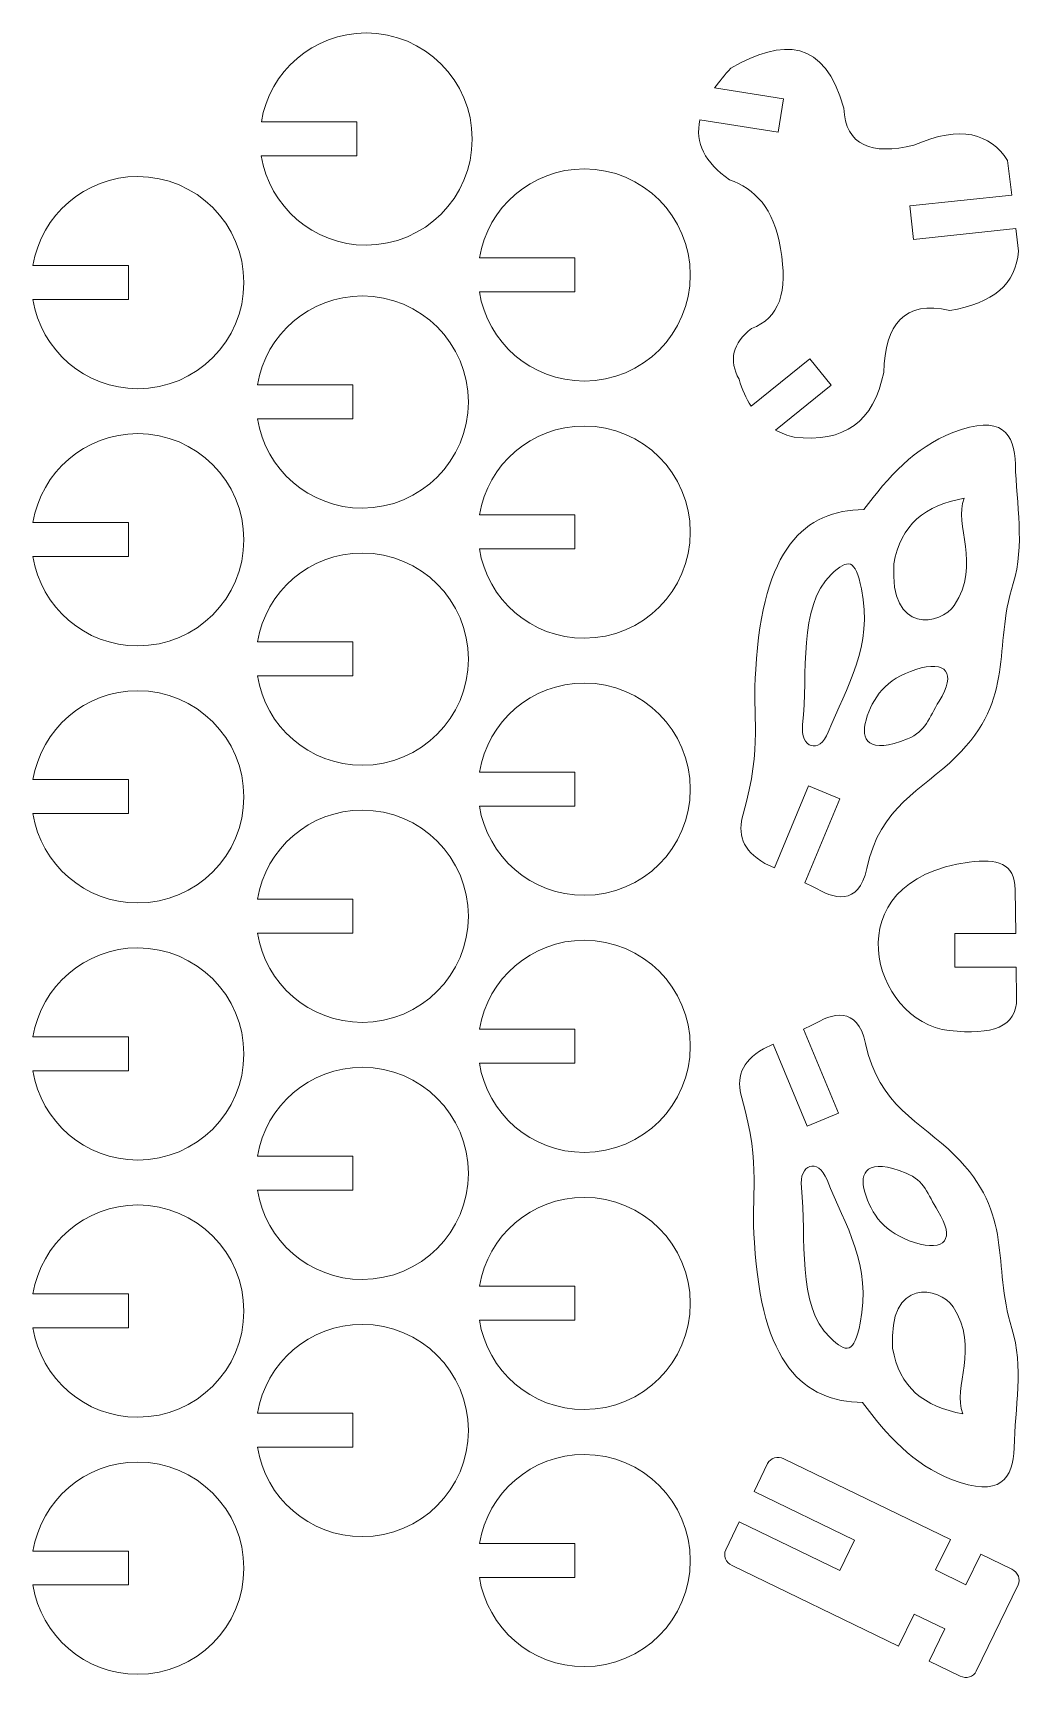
# Model space of a CAD drawing. Header units: centimetres. Extents: x -19.4 to 21, y -16.1 to 15.6.
# Drawn here: x -9.2 to -0.11, y -16.02 to -0.91 of the extents above; entities that cross this region are included whole.
import ezdxf

# ---------------------------------------------------------------- set-up
doc = ezdxf.new("R2010")
doc.units = ezdxf.units.CM
doc.header["$MEASUREMENT"] = 0
doc.layers.add('Layer 1', color=7, linetype='Continuous')

msp = doc.modelspace()

# ---------------------------------------------------------------- linework, layer by layer
at = {"layer": 'Layer 1', "color": 250, "lineweight": 5}
for points, knots in [([(-6.14937, -2.86095), (-6.63446, -2.86095), (-7.03669, -2.50592), (-7.11052, -2.04158), (-7.11052, -2.04158), (-7.11052, -2.04158), (-6.2343, -2.04158), (-6.2343, -2.04158), (-6.2343, -2.04158), (-6.2343, -2.04158), (-6.2343, -1.72976), (-6.2343, -1.72976), (-6.2343, -1.72976), (-6.2343, -1.72976), (-7.10988, -1.72976), (-7.10988, -1.72976), (-7.10988, -1.72976), (-7.03442, -1.26734), (-6.63311, -0.91426), (-6.14937, -0.91426), (-6.14937, -0.91426), (-5.6119, -0.91426), (-5.17604, -1.35011), (-5.17604, -1.88759), (-5.17604, -1.88759), (-5.17604, -2.42507), (-5.6119, -2.86095), (-6.14937, -2.86095)], [0, 0, 0, 0, 0.14285714, 0.14285714, 0.14285714, 0.14285714, 0.28571429, 0.28571429, 0.28571429, 0.28571429, 0.42857143, 0.42857143, 0.42857143, 0.42857143, 0.57142857, 0.57142857, 0.57142857, 0.57142857, 0.71428571, 0.71428571, 0.71428571, 0.71428571, 0.85714286, 0.85714286, 0.85714286, 0.85714286, 1, 1, 1, 1]), ([(-2.81649, -2.26077), (-3.04215, -2.10472), (-3.13278, -1.92166), (-3.08849, -1.71154), (-3.08849, -1.71154), (-3.08849, -1.71154), (-2.36841, -1.82539), (-2.36841, -1.82539), (-2.36841, -1.82539), (-2.36841, -1.82539), (-2.32, -1.51922), (-2.32, -1.51922), (-2.32, -1.51922), (-2.32, -1.51922), (-2.95214, -1.41927), (-2.95214, -1.41927), (-2.95214, -1.41927), (-2.91122, -1.36047), (-2.86185, -1.29995), (-2.80386, -1.23774), (-2.80386, -1.23774), (-2.326, -0.96189), (-1.94289, -0.97029), (-1.7682, -1.60401), (-1.7682, -1.60401), (-1.75032, -1.95029), (-1.51246, -2.0366), (-1.12407, -1.94502), (-1.12407, -1.94502), (-0.69043, -1.75188), (-0.42942, -1.83924), (-0.26523, -2.08395), (-0.26523, -2.08395), (-0.26523, -2.08395), (-0.22676, -2.40134), (-0.22676, -2.40134), (-0.22676, -2.40134), (-0.22676, -2.40134), (-1.16205, -2.49989), (-1.16205, -2.49989), (-1.16205, -2.49989), (-1.16205, -2.49989), (-1.12956, -2.80818), (-1.12956, -2.80818), (-1.12956, -2.80818), (-1.12956, -2.80818), (-0.18945, -2.70912), (-0.18945, -2.70912), (-0.18945, -2.70912), (-0.18945, -2.70912), (-0.16419, -2.91753), (-0.16419, -2.91753), (-0.16419, -2.91753), (-0.18945, -3.21643), (-0.39995, -3.39746), (-0.79569, -3.46062), (-0.79569, -3.46062), (-1.21249, -3.36378), (-1.38931, -3.58691), (-1.40193, -4.02897), (-1.40193, -4.02897), (-1.49035, -4.47943), (-1.764, -4.6773), (-2.22288, -4.62258), (-2.22288, -4.62258), (-2.28579, -4.60852), (-2.34288, -4.58655), (-2.39454, -4.55725), (-2.39454, -4.55725), (-2.39454, -4.55725), (-1.88481, -4.14471), (-1.88481, -4.14471), (-1.88481, -4.14471), (-1.88481, -4.14471), (-2.07982, -3.90374), (-2.07982, -3.90374), (-2.07982, -3.90374), (-2.07982, -3.90374), (-2.61764, -4.33902), (-2.61764, -4.33902), (-2.61764, -4.33902), (-2.66272, -4.26774), (-2.69921, -4.18504), (-2.72808, -4.09212), (-2.72808, -4.09212), (-2.82517, -3.91704), (-2.78728, -3.76126), (-2.61441, -3.62481), (-2.61441, -3.62481), (-2.36211, -3.53507), (-2.27371, -3.29089), (-2.34918, -2.89227), (-2.34918, -2.89227), (-2.40731, -2.51882), (-2.58478, -2.34452), (-2.81649, -2.26077)], [0, 0, 0, 0, 0.04166667, 0.04166667, 0.04166667, 0.04166667, 0.08333333, 0.08333333, 0.08333333, 0.08333333, 0.125, 0.125, 0.125, 0.125, 0.16666667, 0.16666667, 0.16666667, 0.16666667, 0.20833333, 0.20833333, 0.20833333, 0.20833333, 0.25, 0.25, 0.25, 0.25, 0.29166667, 0.29166667, 0.29166667, 0.29166667, 0.33333333, 0.33333333, 0.33333333, 0.33333333, 0.375, 0.375, 0.375, 0.375, 0.41666667, 0.41666667, 0.41666667, 0.41666667, 0.45833333, 0.45833333, 0.45833333, 0.45833333, 0.5, 0.5, 0.5, 0.5, 0.54166667, 0.54166667, 0.54166667, 0.54166667, 0.58333333, 0.58333333, 0.58333333, 0.58333333, 0.625, 0.625, 0.625, 0.625, 0.66666667, 0.66666667, 0.66666667, 0.66666667, 0.70833333, 0.70833333, 0.70833333, 0.70833333, 0.75, 0.75, 0.75, 0.75, 0.79166667, 0.79166667, 0.79166667, 0.79166667, 0.83333333, 0.83333333, 0.83333333, 0.83333333, 0.875, 0.875, 0.875, 0.875, 0.91666667, 0.91666667, 0.91666667, 0.91666667, 0.95833333, 0.95833333, 0.95833333, 0.95833333, 1, 1, 1, 1]), ([(-8.24365, -4.17847), (-8.72874, -4.17847), (-9.13097, -3.82344), (-9.2048, -3.3591), (-9.2048, -3.3591), (-9.2048, -3.3591), (-8.32858, -3.3591), (-8.32858, -3.3591), (-8.32858, -3.3591), (-8.32858, -3.3591), (-8.32858, -3.04728), (-8.32858, -3.04728), (-8.32858, -3.04728), (-8.32858, -3.04728), (-9.20416, -3.04728), (-9.20416, -3.04728), (-9.20416, -3.04728), (-9.1287, -2.58486), (-8.72739, -2.23178), (-8.24365, -2.23178), (-8.24365, -2.23178), (-7.70618, -2.23178), (-7.27032, -2.66763), (-7.27032, -3.20511), (-7.27032, -3.20511), (-7.27032, -3.74259), (-7.70618, -4.17847), (-8.24365, -4.17847)], [0, 0, 0, 0, 0.14285714, 0.14285714, 0.14285714, 0.14285714, 0.28571429, 0.28571429, 0.28571429, 0.28571429, 0.42857143, 0.42857143, 0.42857143, 0.42857143, 0.57142857, 0.57142857, 0.57142857, 0.57142857, 0.71428571, 0.71428571, 0.71428571, 0.71428571, 0.85714286, 0.85714286, 0.85714286, 0.85714286, 1, 1, 1, 1]), ([(-4.14865, -4.10827), (-4.63374, -4.10827), (-5.03597, -3.75324), (-5.1098, -3.2889), (-5.1098, -3.2889), (-5.1098, -3.2889), (-4.23358, -3.2889), (-4.23358, -3.2889), (-4.23358, -3.2889), (-4.23358, -3.2889), (-4.23358, -2.97708), (-4.23358, -2.97708), (-4.23358, -2.97708), (-4.23358, -2.97708), (-5.10916, -2.97708), (-5.10916, -2.97708), (-5.10916, -2.97708), (-5.0337, -2.51466), (-4.63239, -2.16158), (-4.14865, -2.16158), (-4.14865, -2.16158), (-3.61118, -2.16158), (-3.17532, -2.59743), (-3.17532, -3.13491), (-3.17532, -3.13491), (-3.17532, -3.67239), (-3.61118, -4.10827), (-4.14865, -4.10827)], [0, 0, 0, 0, 0.14285714, 0.14285714, 0.14285714, 0.14285714, 0.28571429, 0.28571429, 0.28571429, 0.28571429, 0.42857143, 0.42857143, 0.42857143, 0.42857143, 0.57142857, 0.57142857, 0.57142857, 0.57142857, 0.71428571, 0.71428571, 0.71428571, 0.71428571, 0.85714286, 0.85714286, 0.85714286, 0.85714286, 1, 1, 1, 1]), ([(-6.18445, -5.27358), (-6.66954, -5.27358), (-7.07177, -4.91855), (-7.1456, -4.45421), (-7.1456, -4.45421), (-7.1456, -4.45421), (-6.26938, -4.45421), (-6.26938, -4.45421), (-6.26938, -4.45421), (-6.26938, -4.45421), (-6.26938, -4.14239), (-6.26938, -4.14239), (-6.26938, -4.14239), (-6.26938, -4.14239), (-7.14496, -4.14239), (-7.14496, -4.14239), (-7.14496, -4.14239), (-7.0695, -3.67997), (-6.66819, -3.32689), (-6.18445, -3.32689), (-6.18445, -3.32689), (-5.64698, -3.32689), (-5.21112, -3.76274), (-5.21112, -4.30022), (-5.21112, -4.30022), (-5.21112, -4.8377), (-5.64698, -5.27358), (-6.18445, -5.27358)], [0, 0, 0, 0, 0.14285714, 0.14285714, 0.14285714, 0.14285714, 0.28571429, 0.28571429, 0.28571429, 0.28571429, 0.42857143, 0.42857143, 0.42857143, 0.42857143, 0.57142857, 0.57142857, 0.57142857, 0.57142857, 0.71428571, 0.71428571, 0.71428571, 0.71428571, 0.85714286, 0.85714286, 0.85714286, 0.85714286, 1, 1, 1, 1]), ([(-4.14865, -6.46698), (-4.63374, -6.46698), (-5.03597, -6.11195), (-5.1098, -5.64761), (-5.1098, -5.64761), (-5.1098, -5.64761), (-4.23358, -5.64761), (-4.23358, -5.64761), (-4.23358, -5.64761), (-4.23358, -5.64761), (-4.23358, -5.33579), (-4.23358, -5.33579), (-4.23358, -5.33579), (-4.23358, -5.33579), (-5.10916, -5.33579), (-5.10916, -5.33579), (-5.10916, -5.33579), (-5.0337, -4.87337), (-4.63239, -4.52029), (-4.14865, -4.52029), (-4.14865, -4.52029), (-3.61118, -4.52029), (-3.17532, -4.95614), (-3.17532, -5.49362), (-3.17532, -5.49362), (-3.17532, -6.0311), (-3.61118, -6.46698), (-4.14865, -6.46698)], [0, 0, 0, 0, 0.14285714, 0.14285714, 0.14285714, 0.14285714, 0.28571429, 0.28571429, 0.28571429, 0.28571429, 0.42857143, 0.42857143, 0.42857143, 0.42857143, 0.57142857, 0.57142857, 0.57142857, 0.57142857, 0.71428571, 0.71428571, 0.71428571, 0.71428571, 0.85714286, 0.85714286, 0.85714286, 0.85714286, 1, 1, 1, 1]), ([(-2.69188, -8.08256), (-2.74146, -8.25576), (-2.70346, -8.41355), (-2.4912, -8.53236), (-2.4912, -8.53236), (-2.4912, -8.53236), (-2.40381, -8.57467), (-2.40381, -8.57467), (-2.40381, -8.57467), (-2.40381, -8.57467), (-2.09181, -7.82204), (-2.09181, -7.82204), (-2.09181, -7.82204), (-2.09181, -7.82204), (-1.80544, -7.94079), (-1.80544, -7.94079), (-1.80544, -7.94079), (-1.80544, -7.94079), (-2.12434, -8.71005), (-2.12434, -8.71005), (-2.12434, -8.71005), (-2.12434, -8.71005), (-2.04832, -8.74688), (-2.04832, -8.74688), (-2.04832, -8.74688), (-1.86371, -8.85826), (-1.63084, -8.93044), (-1.557, -8.5808), (-1.557, -8.5808), (-1.43568, -8.00632), (-1.05124, -7.86328), (-0.74044, -7.55664), (-0.74044, -7.55664), (-0.18514, -7.00875), (-0.40212, -6.56099), (-0.21452, -5.96504), (-0.21452, -5.96504), (-0.10508, -5.61735), (-0.18523, -5.2361), (-0.19376, -4.87168), (-0.19376, -4.87168), (-0.20036, -4.58992), (-0.31863, -4.40574), (-0.76812, -4.58104), (-0.76812, -4.58104), (-1.11915, -4.71794), (-1.36114, -4.98908), (-1.58468, -5.28688), (-1.58468, -5.28688), (-2.12451, -5.29139), (-2.51435, -5.64197), (-2.57424, -6.75392), (-2.57424, -6.75392), (-2.61346, -7.1968), (-2.50638, -7.43455), (-2.69188, -8.08256)], [0, 0, 0, 0, 0.07142857, 0.07142857, 0.07142857, 0.07142857, 0.14285714, 0.14285714, 0.14285714, 0.14285714, 0.21428571, 0.21428571, 0.21428571, 0.21428571, 0.28571429, 0.28571429, 0.28571429, 0.28571429, 0.35714286, 0.35714286, 0.35714286, 0.35714286, 0.42857143, 0.42857143, 0.42857143, 0.42857143, 0.5, 0.5, 0.5, 0.5, 0.57142857, 0.57142857, 0.57142857, 0.57142857, 0.64285714, 0.64285714, 0.64285714, 0.64285714, 0.71428571, 0.71428571, 0.71428571, 0.71428571, 0.78571429, 0.78571429, 0.78571429, 0.78571429, 0.85714286, 0.85714286, 0.85714286, 0.85714286, 0.92857143, 0.92857143, 0.92857143, 0.92857143, 1, 1, 1, 1]), ([(-8.24365, -6.53718), (-8.72874, -6.53718), (-9.13097, -6.18215), (-9.2048, -5.71781), (-9.2048, -5.71781), (-9.2048, -5.71781), (-8.32858, -5.71781), (-8.32858, -5.71781), (-8.32858, -5.71781), (-8.32858, -5.71781), (-8.32858, -5.40599), (-8.32858, -5.40599), (-8.32858, -5.40599), (-8.32858, -5.40599), (-9.20416, -5.40599), (-9.20416, -5.40599), (-9.20416, -5.40599), (-9.1287, -4.94357), (-8.72739, -4.59049), (-8.24365, -4.59049), (-8.24365, -4.59049), (-7.70618, -4.59049), (-7.27032, -5.02634), (-7.27032, -5.56382), (-7.27032, -5.56382), (-7.27032, -6.1013), (-7.70618, -6.53718), (-8.24365, -6.53718)], [0, 0, 0, 0, 0.14285714, 0.14285714, 0.14285714, 0.14285714, 0.28571429, 0.28571429, 0.28571429, 0.28571429, 0.42857143, 0.42857143, 0.42857143, 0.42857143, 0.57142857, 0.57142857, 0.57142857, 0.57142857, 0.71428571, 0.71428571, 0.71428571, 0.71428571, 0.85714286, 0.85714286, 0.85714286, 0.85714286, 1, 1, 1, 1]), ([(-0.66432, -5.18308), (-1.01724, -5.24536), (-1.25021, -5.42757), (-1.30788, -5.78512), (-1.30788, -5.78512), (-1.35175, -6.44147), (-0.87357, -6.34647), (-0.75428, -6.16572), (-0.75428, -6.16572), (-0.50449, -5.78724), (-0.76185, -5.42804), (-0.66432, -5.18308)], [0, 0, 0, 0, 0.33333333, 0.33333333, 0.33333333, 0.33333333, 0.66666667, 0.66666667, 0.66666667, 0.66666667, 1, 1, 1, 1]), ([(-6.18445, -7.63229), (-6.66954, -7.63229), (-7.07177, -7.27726), (-7.1456, -6.81292), (-7.1456, -6.81292), (-7.1456, -6.81292), (-6.26938, -6.81292), (-6.26938, -6.81292), (-6.26938, -6.81292), (-6.26938, -6.81292), (-6.26938, -6.5011), (-6.26938, -6.5011), (-6.26938, -6.5011), (-6.26938, -6.5011), (-7.14496, -6.5011), (-7.14496, -6.5011), (-7.14496, -6.5011), (-7.0695, -6.03868), (-6.66819, -5.6856), (-6.18445, -5.6856), (-6.18445, -5.6856), (-5.64698, -5.6856), (-5.21112, -6.12145), (-5.21112, -6.65893), (-5.21112, -6.65893), (-5.21112, -7.19641), (-5.64698, -7.63229), (-6.18445, -7.63229)], [0, 0, 0, 0, 0.14285714, 0.14285714, 0.14285714, 0.14285714, 0.28571429, 0.28571429, 0.28571429, 0.28571429, 0.42857143, 0.42857143, 0.42857143, 0.42857143, 0.57142857, 0.57142857, 0.57142857, 0.57142857, 0.71428571, 0.71428571, 0.71428571, 0.71428571, 0.85714286, 0.85714286, 0.85714286, 0.85714286, 1, 1, 1, 1]), ([(-2.1452, -7.25908), (-2.16878, -7.47504), (-1.99289, -7.53492), (-1.90992, -7.32828), (-1.90992, -7.32828), (-1.74229, -6.91083), (-1.49691, -6.54627), (-1.60544, -6.01348), (-1.60544, -6.01348), (-1.66187, -5.73642), (-1.72921, -5.73601), (-1.88224, -5.882), (-1.88224, -5.882), (-2.19214, -6.17765), (-2.09446, -6.79453), (-2.1452, -7.25908)], [0, 0, 0, 0, 0.25, 0.25, 0.25, 0.25, 0.5, 0.5, 0.5, 0.5, 0.75, 0.75, 0.75, 0.75, 1, 1, 1, 1]), ([(-1.56392, -7.21756), (-1.61577, -7.396), (-1.54306, -7.53984), (-1.18332, -7.39056), (-1.18332, -7.39056), (-1.01229, -7.31958), (-0.9905, -7.20179), (-0.89268, -7.04456), (-0.89268, -7.04456), (-0.73082, -6.78442), (-0.82623, -6.66625), (-1.1072, -6.75392), (-1.1072, -6.75392), (-1.38184, -6.83962), (-1.50487, -7.01439), (-1.56392, -7.21756)], [0, 0, 0, 0, 0.25, 0.25, 0.25, 0.25, 0.5, 0.5, 0.5, 0.5, 0.75, 0.75, 0.75, 0.75, 1, 1, 1, 1]), ([(-4.14865, -8.82569), (-4.63374, -8.82569), (-5.03597, -8.47066), (-5.1098, -8.00632), (-5.1098, -8.00632), (-5.1098, -8.00632), (-4.23358, -8.00632), (-4.23358, -8.00632), (-4.23358, -8.00632), (-4.23358, -8.00632), (-4.23358, -7.6945), (-4.23358, -7.6945), (-4.23358, -7.6945), (-4.23358, -7.6945), (-5.10916, -7.6945), (-5.10916, -7.6945), (-5.10916, -7.6945), (-5.0337, -7.23208), (-4.63239, -6.879), (-4.14865, -6.879), (-4.14865, -6.879), (-3.61118, -6.879), (-3.17532, -7.31485), (-3.17532, -7.85233), (-3.17532, -7.85233), (-3.17532, -8.38981), (-3.61118, -8.82569), (-4.14865, -8.82569)], [0, 0, 0, 0, 0.14285714, 0.14285714, 0.14285714, 0.14285714, 0.28571429, 0.28571429, 0.28571429, 0.28571429, 0.42857143, 0.42857143, 0.42857143, 0.42857143, 0.57142857, 0.57142857, 0.57142857, 0.57142857, 0.71428571, 0.71428571, 0.71428571, 0.71428571, 0.85714286, 0.85714286, 0.85714286, 0.85714286, 1, 1, 1, 1]), ([(-8.24365, -8.89589), (-8.72874, -8.89589), (-9.13097, -8.54086), (-9.2048, -8.07652), (-9.2048, -8.07652), (-9.2048, -8.07652), (-8.32858, -8.07652), (-8.32858, -8.07652), (-8.32858, -8.07652), (-8.32858, -8.07652), (-8.32858, -7.7647), (-8.32858, -7.7647), (-8.32858, -7.7647), (-8.32858, -7.7647), (-9.20416, -7.7647), (-9.20416, -7.7647), (-9.20416, -7.7647), (-9.1287, -7.30228), (-8.72739, -6.9492), (-8.24365, -6.9492), (-8.24365, -6.9492), (-7.70618, -6.9492), (-7.27032, -7.38505), (-7.27032, -7.92253), (-7.27032, -7.92253), (-7.27032, -8.46001), (-7.70618, -8.89589), (-8.24365, -8.89589)], [0, 0, 0, 0, 0.14285714, 0.14285714, 0.14285714, 0.14285714, 0.28571429, 0.28571429, 0.28571429, 0.28571429, 0.42857143, 0.42857143, 0.42857143, 0.42857143, 0.57142857, 0.57142857, 0.57142857, 0.57142857, 0.71428571, 0.71428571, 0.71428571, 0.71428571, 0.85714286, 0.85714286, 0.85714286, 0.85714286, 1, 1, 1, 1]), ([(-6.18445, -9.991), (-6.66954, -9.991), (-7.07177, -9.63597), (-7.1456, -9.17163), (-7.1456, -9.17163), (-7.1456, -9.17163), (-6.26938, -9.17163), (-6.26938, -9.17163), (-6.26938, -9.17163), (-6.26938, -9.17163), (-6.26938, -8.85981), (-6.26938, -8.85981), (-6.26938, -8.85981), (-6.26938, -8.85981), (-7.14496, -8.85981), (-7.14496, -8.85981), (-7.14496, -8.85981), (-7.0695, -8.39739), (-6.66819, -8.04431), (-6.18445, -8.04431), (-6.18445, -8.04431), (-5.64698, -8.04431), (-5.21112, -8.48016), (-5.21112, -9.01764), (-5.21112, -9.01764), (-5.21112, -9.55512), (-5.64698, -9.991), (-6.18445, -9.991)], [0, 0, 0, 0, 0.14285714, 0.14285714, 0.14285714, 0.14285714, 0.28571429, 0.28571429, 0.28571429, 0.28571429, 0.42857143, 0.42857143, 0.42857143, 0.42857143, 0.57142857, 0.57142857, 0.57142857, 0.57142857, 0.71428571, 0.71428571, 0.71428571, 0.71428571, 0.85714286, 0.85714286, 0.85714286, 0.85714286, 1, 1, 1, 1]), ([(-0.18252, -9.77184), (-0.17882, -10.03437), (-0.40644, -10.1098), (-0.80028, -10.06668), (-0.80028, -10.06668), (-1.51122, -9.98884), (-1.88279, -8.68635), (-0.61776, -8.52228), (-0.61776, -8.52228), (-0.36215, -8.48913), (-0.20007, -8.5257), (-0.19656, -8.775), (-0.19656, -8.775), (-0.19656, -8.775), (-0.19091, -9.17601), (-0.19091, -9.17601), (-0.19091, -9.17601), (-0.19091, -9.17601), (-0.75015, -9.17601), (-0.75015, -9.17601), (-0.75015, -9.17601), (-0.75015, -9.17601), (-0.75015, -9.48601), (-0.75015, -9.48601), (-0.75015, -9.48601), (-0.75015, -9.48601), (-0.18655, -9.48601), (-0.18655, -9.48601), (-0.18655, -9.48601), (-0.18655, -9.48601), (-0.18252, -9.77184), (-0.18252, -9.77184)], [0, 0, 0, 0, 0.125, 0.125, 0.125, 0.125, 0.25, 0.25, 0.25, 0.25, 0.375, 0.375, 0.375, 0.375, 0.5, 0.5, 0.5, 0.5, 0.625, 0.625, 0.625, 0.625, 0.75, 0.75, 0.75, 0.75, 0.875, 0.875, 0.875, 0.875, 1, 1, 1, 1]), ([(-8.24365, -11.2546), (-8.72874, -11.2546), (-9.13097, -10.89957), (-9.2048, -10.43523), (-9.2048, -10.43523), (-9.2048, -10.43523), (-8.32858, -10.43523), (-8.32858, -10.43523), (-8.32858, -10.43523), (-8.32858, -10.43523), (-8.32858, -10.12341), (-8.32858, -10.12341), (-8.32858, -10.12341), (-8.32858, -10.12341), (-9.20416, -10.12341), (-9.20416, -10.12341), (-9.20416, -10.12341), (-9.1287, -9.66099), (-8.72739, -9.30791), (-8.24365, -9.30791), (-8.24365, -9.30791), (-7.70618, -9.30791), (-7.27032, -9.74376), (-7.27032, -10.28124), (-7.27032, -10.28124), (-7.27032, -10.81872), (-7.70618, -11.2546), (-8.24365, -11.2546)], [0, 0, 0, 0, 0.14285714, 0.14285714, 0.14285714, 0.14285714, 0.28571429, 0.28571429, 0.28571429, 0.28571429, 0.42857143, 0.42857143, 0.42857143, 0.42857143, 0.57142857, 0.57142857, 0.57142857, 0.57142857, 0.71428571, 0.71428571, 0.71428571, 0.71428571, 0.85714286, 0.85714286, 0.85714286, 0.85714286, 1, 1, 1, 1]), ([(-4.14865, -11.1844), (-4.63374, -11.1844), (-5.03597, -10.82937), (-5.1098, -10.36503), (-5.1098, -10.36503), (-5.1098, -10.36503), (-4.23358, -10.36503), (-4.23358, -10.36503), (-4.23358, -10.36503), (-4.23358, -10.36503), (-4.23358, -10.05321), (-4.23358, -10.05321), (-4.23358, -10.05321), (-4.23358, -10.05321), (-5.10916, -10.05321), (-5.10916, -10.05321), (-5.10916, -10.05321), (-5.0337, -9.59079), (-4.63239, -9.23771), (-4.14865, -9.23771), (-4.14865, -9.23771), (-3.61118, -9.23771), (-3.17532, -9.67356), (-3.17532, -10.21104), (-3.17532, -10.21104), (-3.17532, -10.74852), (-3.61118, -11.1844), (-4.14865, -11.1844)], [0, 0, 0, 0, 0.14285714, 0.14285714, 0.14285714, 0.14285714, 0.28571429, 0.28571429, 0.28571429, 0.28571429, 0.42857143, 0.42857143, 0.42857143, 0.42857143, 0.57142857, 0.57142857, 0.57142857, 0.57142857, 0.71428571, 0.71428571, 0.71428571, 0.71428571, 0.85714286, 0.85714286, 0.85714286, 0.85714286, 1, 1, 1, 1]), ([(-2.70358, -10.68258), (-2.75316, -10.50938), (-2.71516, -10.35159), (-2.5029, -10.23278), (-2.5029, -10.23278), (-2.5029, -10.23278), (-2.41551, -10.19047), (-2.41551, -10.19047), (-2.41551, -10.19047), (-2.41551, -10.19047), (-2.10351, -10.9431), (-2.10351, -10.9431), (-2.10351, -10.9431), (-2.10351, -10.9431), (-1.81714, -10.82435), (-1.81714, -10.82435), (-1.81714, -10.82435), (-1.81714, -10.82435), (-2.13604, -10.05509), (-2.13604, -10.05509), (-2.13604, -10.05509), (-2.13604, -10.05509), (-2.06002, -10.01826), (-2.06002, -10.01826), (-2.06002, -10.01826), (-1.87541, -9.90688), (-1.64254, -9.8347), (-1.5687, -10.18434), (-1.5687, -10.18434), (-1.44738, -10.75882), (-1.06294, -10.90186), (-0.75214, -11.2085), (-0.75214, -11.2085), (-0.19684, -11.75639), (-0.41382, -12.20415), (-0.22622, -12.8001), (-0.22622, -12.8001), (-0.11678, -13.14779), (-0.19693, -13.52904), (-0.20546, -13.89346), (-0.20546, -13.89346), (-0.21206, -14.17522), (-0.33033, -14.3594), (-0.77982, -14.1841), (-0.77982, -14.1841), (-1.13085, -14.0472), (-1.37284, -13.77606), (-1.59638, -13.47826), (-1.59638, -13.47826), (-2.13621, -13.47375), (-2.52605, -13.12317), (-2.58594, -12.01122), (-2.58594, -12.01122), (-2.62516, -11.56834), (-2.51808, -11.33059), (-2.70358, -10.68258)], [0, 0, 0, 0, 0.07142857, 0.07142857, 0.07142857, 0.07142857, 0.14285714, 0.14285714, 0.14285714, 0.14285714, 0.21428571, 0.21428571, 0.21428571, 0.21428571, 0.28571429, 0.28571429, 0.28571429, 0.28571429, 0.35714286, 0.35714286, 0.35714286, 0.35714286, 0.42857143, 0.42857143, 0.42857143, 0.42857143, 0.5, 0.5, 0.5, 0.5, 0.57142857, 0.57142857, 0.57142857, 0.57142857, 0.64285714, 0.64285714, 0.64285714, 0.64285714, 0.71428571, 0.71428571, 0.71428571, 0.71428571, 0.78571429, 0.78571429, 0.78571429, 0.78571429, 0.85714286, 0.85714286, 0.85714286, 0.85714286, 0.92857143, 0.92857143, 0.92857143, 0.92857143, 1, 1, 1, 1]), ([(-6.18445, -12.34971), (-6.66954, -12.34971), (-7.07177, -11.99468), (-7.1456, -11.53034), (-7.1456, -11.53034), (-7.1456, -11.53034), (-6.26938, -11.53034), (-6.26938, -11.53034), (-6.26938, -11.53034), (-6.26938, -11.53034), (-6.26938, -11.21852), (-6.26938, -11.21852), (-6.26938, -11.21852), (-6.26938, -11.21852), (-7.14496, -11.21852), (-7.14496, -11.21852), (-7.14496, -11.21852), (-7.0695, -10.7561), (-6.66819, -10.40302), (-6.18445, -10.40302), (-6.18445, -10.40302), (-5.64698, -10.40302), (-5.21112, -10.83887), (-5.21112, -11.37635), (-5.21112, -11.37635), (-5.21112, -11.91383), (-5.64698, -12.34971), (-6.18445, -12.34971)], [0, 0, 0, 0, 0.14285714, 0.14285714, 0.14285714, 0.14285714, 0.28571429, 0.28571429, 0.28571429, 0.28571429, 0.42857143, 0.42857143, 0.42857143, 0.42857143, 0.57142857, 0.57142857, 0.57142857, 0.57142857, 0.71428571, 0.71428571, 0.71428571, 0.71428571, 0.85714286, 0.85714286, 0.85714286, 0.85714286, 1, 1, 1, 1]), ([(-2.1569, -11.50606), (-2.18048, -11.2901), (-2.00459, -11.23022), (-1.92162, -11.43686), (-1.92162, -11.43686), (-1.75399, -11.85431), (-1.50861, -12.21887), (-1.61714, -12.75166), (-1.61714, -12.75166), (-1.67357, -13.02872), (-1.74091, -13.02913), (-1.89394, -12.88314), (-1.89394, -12.88314), (-2.20384, -12.58749), (-2.10616, -11.97061), (-2.1569, -11.50606)], [0, 0, 0, 0, 0.25, 0.25, 0.25, 0.25, 0.5, 0.5, 0.5, 0.5, 0.75, 0.75, 0.75, 0.75, 1, 1, 1, 1]), ([(-1.57562, -11.54758), (-1.62747, -11.36914), (-1.55476, -11.2253), (-1.19502, -11.37458), (-1.19502, -11.37458), (-1.02399, -11.44556), (-1.0022, -11.56335), (-0.90438, -11.72058), (-0.90438, -11.72058), (-0.74252, -11.98072), (-0.83793, -12.09889), (-1.1189, -12.01122), (-1.1189, -12.01122), (-1.39354, -11.92552), (-1.51657, -11.75075), (-1.57562, -11.54758)], [0, 0, 0, 0, 0.25, 0.25, 0.25, 0.25, 0.5, 0.5, 0.5, 0.5, 0.75, 0.75, 0.75, 0.75, 1, 1, 1, 1]), ([(-4.14865, -13.54311), (-4.63374, -13.54311), (-5.03597, -13.18808), (-5.1098, -12.72374), (-5.1098, -12.72374), (-5.1098, -12.72374), (-4.23358, -12.72374), (-4.23358, -12.72374), (-4.23358, -12.72374), (-4.23358, -12.72374), (-4.23358, -12.41192), (-4.23358, -12.41192), (-4.23358, -12.41192), (-4.23358, -12.41192), (-5.10916, -12.41192), (-5.10916, -12.41192), (-5.10916, -12.41192), (-5.0337, -11.9495), (-4.63239, -11.59642), (-4.14865, -11.59642), (-4.14865, -11.59642), (-3.61118, -11.59642), (-3.17532, -12.03227), (-3.17532, -12.56975), (-3.17532, -12.56975), (-3.17532, -13.10723), (-3.61118, -13.54311), (-4.14865, -13.54311)], [0, 0, 0, 0, 0.14285714, 0.14285714, 0.14285714, 0.14285714, 0.28571429, 0.28571429, 0.28571429, 0.28571429, 0.42857143, 0.42857143, 0.42857143, 0.42857143, 0.57142857, 0.57142857, 0.57142857, 0.57142857, 0.71428571, 0.71428571, 0.71428571, 0.71428571, 0.85714286, 0.85714286, 0.85714286, 0.85714286, 1, 1, 1, 1]), ([(-8.24365, -13.61331), (-8.72874, -13.61331), (-9.13097, -13.25828), (-9.2048, -12.79394), (-9.2048, -12.79394), (-9.2048, -12.79394), (-8.32858, -12.79394), (-8.32858, -12.79394), (-8.32858, -12.79394), (-8.32858, -12.79394), (-8.32858, -12.48212), (-8.32858, -12.48212), (-8.32858, -12.48212), (-8.32858, -12.48212), (-9.20416, -12.48212), (-9.20416, -12.48212), (-9.20416, -12.48212), (-9.1287, -12.0197), (-8.72739, -11.66662), (-8.24365, -11.66662), (-8.24365, -11.66662), (-7.70618, -11.66662), (-7.27032, -12.10247), (-7.27032, -12.63995), (-7.27032, -12.63995), (-7.27032, -13.17743), (-7.70618, -13.61331), (-8.24365, -13.61331)], [0, 0, 0, 0, 0.14285714, 0.14285714, 0.14285714, 0.14285714, 0.28571429, 0.28571429, 0.28571429, 0.28571429, 0.42857143, 0.42857143, 0.42857143, 0.42857143, 0.57142857, 0.57142857, 0.57142857, 0.57142857, 0.71428571, 0.71428571, 0.71428571, 0.71428571, 0.85714286, 0.85714286, 0.85714286, 0.85714286, 1, 1, 1, 1]), ([(-0.67602, -13.58206), (-1.02894, -13.51978), (-1.26191, -13.33757), (-1.31958, -12.98002), (-1.31958, -12.98002), (-1.36345, -12.32367), (-0.88527, -12.41867), (-0.76598, -12.59942), (-0.76598, -12.59942), (-0.51619, -12.9779), (-0.77355, -13.3371), (-0.67602, -13.58206)], [0, 0, 0, 0, 0.33333333, 0.33333333, 0.33333333, 0.33333333, 0.66666667, 0.66666667, 0.66666667, 0.66666667, 1, 1, 1, 1]), ([(-6.18445, -14.70842), (-6.66954, -14.70842), (-7.07177, -14.35339), (-7.1456, -13.88905), (-7.1456, -13.88905), (-7.1456, -13.88905), (-6.26938, -13.88905), (-6.26938, -13.88905), (-6.26938, -13.88905), (-6.26938, -13.88905), (-6.26938, -13.57723), (-6.26938, -13.57723), (-6.26938, -13.57723), (-6.26938, -13.57723), (-7.14496, -13.57723), (-7.14496, -13.57723), (-7.14496, -13.57723), (-7.0695, -13.11481), (-6.66819, -12.76173), (-6.18445, -12.76173), (-6.18445, -12.76173), (-5.64698, -12.76173), (-5.21112, -13.19758), (-5.21112, -13.73506), (-5.21112, -13.73506), (-5.21112, -14.27254), (-5.64698, -14.70842), (-6.18445, -14.70842)], [0, 0, 0, 0, 0.14285714, 0.14285714, 0.14285714, 0.14285714, 0.28571429, 0.28571429, 0.28571429, 0.28571429, 0.42857143, 0.42857143, 0.42857143, 0.42857143, 0.57142857, 0.57142857, 0.57142857, 0.57142857, 0.71428571, 0.71428571, 0.71428571, 0.71428571, 0.85714286, 0.85714286, 0.85714286, 0.85714286, 1, 1, 1, 1]), ([(-8.24365, -15.97202), (-8.72874, -15.97202), (-9.13097, -15.61699), (-9.2048, -15.15265), (-9.2048, -15.15265), (-9.2048, -15.15265), (-8.32858, -15.15265), (-8.32858, -15.15265), (-8.32858, -15.15265), (-8.32858, -15.15265), (-8.32858, -14.84083), (-8.32858, -14.84083), (-8.32858, -14.84083), (-8.32858, -14.84083), (-9.20416, -14.84083), (-9.20416, -14.84083), (-9.20416, -14.84083), (-9.1287, -14.37841), (-8.72739, -14.02533), (-8.24365, -14.02533), (-8.24365, -14.02533), (-7.70618, -14.02533), (-7.27032, -14.46118), (-7.27032, -14.99866), (-7.27032, -14.99866), (-7.27032, -15.53614), (-7.70618, -15.97202), (-8.24365, -15.97202)], [0, 0, 0, 0, 0.14285714, 0.14285714, 0.14285714, 0.14285714, 0.28571429, 0.28571429, 0.28571429, 0.28571429, 0.42857143, 0.42857143, 0.42857143, 0.42857143, 0.57142857, 0.57142857, 0.57142857, 0.57142857, 0.71428571, 0.71428571, 0.71428571, 0.71428571, 0.85714286, 0.85714286, 0.85714286, 0.85714286, 1, 1, 1, 1]), ([(-4.14865, -15.90182), (-4.63374, -15.90182), (-5.03597, -15.54679), (-5.1098, -15.08245), (-5.1098, -15.08245), (-5.1098, -15.08245), (-4.23358, -15.08245), (-4.23358, -15.08245), (-4.23358, -15.08245), (-4.23358, -15.08245), (-4.23358, -14.77063), (-4.23358, -14.77063), (-4.23358, -14.77063), (-4.23358, -14.77063), (-5.10916, -14.77063), (-5.10916, -14.77063), (-5.10916, -14.77063), (-5.0337, -14.30821), (-4.63239, -13.95513), (-4.14865, -13.95513), (-4.14865, -13.95513), (-3.61118, -13.95513), (-3.17532, -14.39098), (-3.17532, -14.92846), (-3.17532, -14.92846), (-3.17532, -15.46594), (-3.61118, -15.90182), (-4.14865, -15.90182)], [0, 0, 0, 0, 0.14285714, 0.14285714, 0.14285714, 0.14285714, 0.28571429, 0.28571429, 0.28571429, 0.28571429, 0.42857143, 0.42857143, 0.42857143, 0.42857143, 0.57142857, 0.57142857, 0.57142857, 0.57142857, 0.71428571, 0.71428571, 0.71428571, 0.71428571, 0.85714286, 0.85714286, 0.85714286, 0.85714286, 1, 1, 1, 1]), ([(-2.79209, -14.9751), (-2.79209, -14.9751), (-1.26446, -15.71529), (-1.26446, -15.71529), (-1.26446, -15.71529), (-1.26446, -15.71529), (-1.12139, -15.42004), (-1.12139, -15.42004), (-1.12139, -15.42004), (-1.12139, -15.42004), (-0.84242, -15.55521), (-0.84242, -15.55521), (-0.84242, -15.55521), (-0.84242, -15.55521), (-0.98548, -15.85047), (-0.98548, -15.85047), (-0.98548, -15.85047), (-0.98548, -15.85047), (-0.70154, -15.98805), (-0.70154, -15.98805), (-0.70154, -15.98805), (-0.64446, -16.01571), (-0.57724, -15.99596), (-0.55214, -15.94417), (-0.55214, -15.94417), (-0.55214, -15.94417), (-0.16852, -15.15244), (-0.16852, -15.15244), (-0.16852, -15.15244), (-0.14342, -15.10065), (-0.16958, -15.03566), (-0.22666, -15.008), (-0.22666, -15.008), (-0.22666, -15.008), (-0.51061, -14.87042), (-0.51061, -14.87042), (-0.51061, -14.87042), (-0.51061, -14.87042), (-0.6483, -15.14964), (-0.6483, -15.14964), (-0.6483, -15.14964), (-0.6483, -15.14964), (-0.92728, -15.01446), (-0.92728, -15.01446), (-0.92728, -15.01446), (-0.92728, -15.01446), (-0.78958, -14.73524), (-0.78958, -14.73524), (-0.78958, -14.73524), (-0.78958, -14.73524), (-2.31721, -13.99504), (-2.31721, -13.99504), (-2.31721, -13.99504), (-2.37429, -13.96738), (-2.44151, -13.98713), (-2.4666, -14.03892), (-2.4666, -14.03892), (-2.4666, -14.03892), (-2.59083, -14.2953), (-2.59083, -14.2953), (-2.59083, -14.2953), (-2.59083, -14.2953), (-1.6698, -14.74158), (-1.6698, -14.74158), (-1.6698, -14.74158), (-1.6698, -14.74158), (-1.80497, -15.02056), (-1.80497, -15.02056), (-1.80497, -15.02056), (-1.80497, -15.02056), (-2.72601, -14.57428), (-2.72601, -14.57428), (-2.72601, -14.57428), (-2.72601, -14.57428), (-2.85023, -14.83066), (-2.85023, -14.83066), (-2.85023, -14.83066), (-2.87533, -14.88245), (-2.84917, -14.94744), (-2.79209, -14.9751)], [0, 0, 0, 0, 0.05, 0.05, 0.05, 0.05, 0.1, 0.1, 0.1, 0.1, 0.15, 0.15, 0.15, 0.15, 0.2, 0.2, 0.2, 0.2, 0.25, 0.25, 0.25, 0.25, 0.3, 0.3, 0.3, 0.3, 0.35, 0.35, 0.35, 0.35, 0.4, 0.4, 0.4, 0.4, 0.45, 0.45, 0.45, 0.45, 0.5, 0.5, 0.5, 0.5, 0.55, 0.55, 0.55, 0.55, 0.6, 0.6, 0.6, 0.6, 0.65, 0.65, 0.65, 0.65, 0.7, 0.7, 0.7, 0.7, 0.75, 0.75, 0.75, 0.75, 0.8, 0.8, 0.8, 0.8, 0.85, 0.85, 0.85, 0.85, 0.9, 0.9, 0.9, 0.9, 0.95, 0.95, 0.95, 0.95, 1, 1, 1, 1])]:
    msp.add_open_spline(points, degree=3, knots=knots, dxfattribs=at)

doc.saveas('drawing.dxf')
